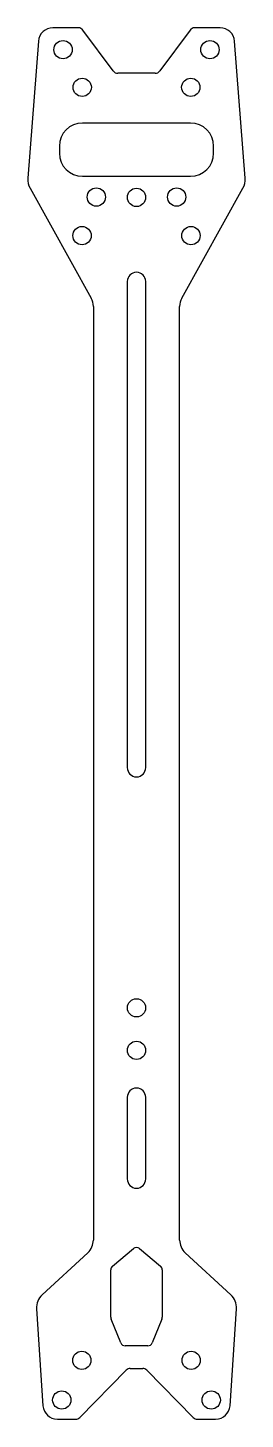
# Model space of a CAD drawing. Header units: millimetres. Extents: x -19 to 19, y 0 to 243.
import ezdxf

# ---------------------------------------------------------------- set-up
doc = ezdxf.new("R2010")
doc.units = ezdxf.units.MM
for name, color, linetype in [('CUTOUT', 7, 'Continuous'), ('HOLE_THROUGH', 1, 'Continuous'), ('OUTLINE', 7, 'Continuous')]:
    doc.layers.add(name, color=color, linetype=linetype)

msp = doc.modelspace()

# ---------------------------------------------------------------- linework, layer by layer
at = {"layer": 'CUTOUT'}
for p, q in [((9.46, 226.65), (-9.46, 226.65)), ((-13.48, 222.63), (-13.48, 221.37)), ((13.48, 221.37), (13.48, 222.63)), ((-9.46, 217.35), (9.46, 217.35)), ((0, 200.55), (0, 200.55)), ((-1.61, 198.94), (-1.61, 113.93)), ((1.61, 113.93), (1.61, 198.94)), ((0, 112.32), (0, 112.32)), ((-1.61, 56.29), (-1.61, 42)), ((0, 57.9), (0, 57.9)), ((1.61, 42), (1.61, 56.29)), ((0, 40.39), (0, 40.39)), ((-4.19, 26.75), (-0.52, 29.84)), ((0.52, 29.84), (4.19, 26.75)), ((-4.48, 17.81), (-4.48, 26.13)), ((4.48, 26.13), (4.48, 17.81)), ((-2.72, 13.33), (-4.42, 17.51)), ((4.42, 17.51), (2.72, 13.33)), ((1.97, 12.83), (-1.97, 12.83))]:
    msp.add_line(p, q, dxfattribs=at)
for centre, radius, start, end in [((-9.46, 222.63), 4.02, 90, 180), ((9.46, 222.63), 4.02, 0, 90), ((-9.46, 221.37), 4.02, 180, -90), ((9.46, 221.37), 4.02, -90, 0), ((0, 198.94), 1.61, 90, 180), ((0, 198.94), 1.61, 0, 90), ((0, 113.93), 1.61, 180, -90), ((0, 113.93), 1.61, -90, 0), ((0, 56.29), 1.61, 90, 180), ((0, 56.29), 1.61, 0, 90), ((0, 42), 1.61, 180, -90), ((0, 42), 1.61, -90, 0), ((0, 29.23), 0.805, 49.8793, 130.1207), ((-3.67, 26.13), 0.805, 130.1207, 180), ((3.67, 26.13), 0.805, 0, 49.8793), ((-3.67, 17.81), 0.805, 180, -157.8906), ((3.67, 17.81), 0.805, -22.1094, 0), ((-1.97, 13.63), 0.805, -157.8906, -90), ((1.97, 13.63), 0.805, -90, -22.1094)]:
    msp.add_arc(centre, radius, start, end, dxfattribs=at)
at = {"layer": 'HOLE_THROUGH'}
for centre in [(-12.83, 239.48), (12.83, 239.48), (-9.49, 232.9), (9.49, 232.9), (-7.02, 213.71), (0, 213.65), (7.02, 213.71), (-9.51, 206.97), (9.51, 206.97), (0, 71.93), (0, 64.5), (-9.55, 10.29), (9.55, 10.29), (-13.05, 3.35), (13.05, 3.35)]:
    msp.add_circle(centre, 1.6, dxfattribs=at)
at = {"layer": 'OUTLINE'}
for p, q in [((-10.16, 243.3), (-14.61, 243.3)), ((14.61, 243.3), (10.16, 243.3)), ((-17.12, 240.98), (-18.97, 216.99)), ((-4.07, 235.76), (-9.36, 242.89)), ((9.36, 242.89), (4.07, 235.76)), ((18.97, 216.99), (17.12, 240.98)), ((3.27, 235.35), (-3.27, 235.35)), ((-18.6, 215.29), (-7.92, 196.05)), ((7.92, 196.05), (18.6, 215.29)), ((-7.54, 194.58), (-7.54, 31.33)), ((7.54, 31.33), (7.54, 194.58)), ((-8.51, 29.11), (-16.5, 21.73)), ((16.5, 21.73), (8.51, 29.11)), ((-17.46, 19.31), (-16.34, 2.35)), ((16.34, 2.35), (17.46, 19.31)), ((-9.91, 0.3), (-1.8, 8.55)), ((-1.09, 8.85), (1.09, 8.85)), ((1.8, 8.55), (9.91, 0.3)), ((-13.83, 0), (-10.62, 0)), ((10.62, 0), (13.83, 0))]:
    msp.add_line(p, q, dxfattribs=at)
for centre, radius, start, end in [((-14.61, 240.79), 2.52, 90, 175.5767), ((-10.16, 242.3), 1.01, 36.5202, 90), ((10.16, 242.3), 1.01, 90, 143.4798), ((14.61, 240.79), 2.52, 4.4233, 90), ((-3.27, 236.36), 1.01, -143.4798, -90), ((3.27, 236.36), 1.01, -90, -36.5202), ((-15.96, 216.75), 3.02, 175.5767, -150.9706), ((15.96, 216.75), 3.02, -29.0294, 4.4233), ((-10.56, 194.58), 3.02, 0, 29.0294), ((10.56, 194.58), 3.02, 150.9706, 180), ((-10.56, 31.33), 3.02, -47.2584, 0), ((10.56, 31.33), 3.02, 180, -132.7416), ((-14.45, 19.52), 3.02, 132.7416, -176.1985), ((14.45, 19.52), 3.02, -3.8015, 47.2584), ((-1.09, 7.85), 1.01, 90, 135.5184), ((1.09, 7.85), 1.01, 44.4816, 90), ((-13.83, 2.52), 2.52, -176.1985, -90), ((-10.62, 1.01), 1.01, -90, -44.4816), ((10.62, 1.01), 1.01, -135.5184, -90), ((13.83, 2.52), 2.52, -90, -3.8015)]:
    msp.add_arc(centre, radius, start, end, dxfattribs=at)

doc.saveas('drawing.dxf')
